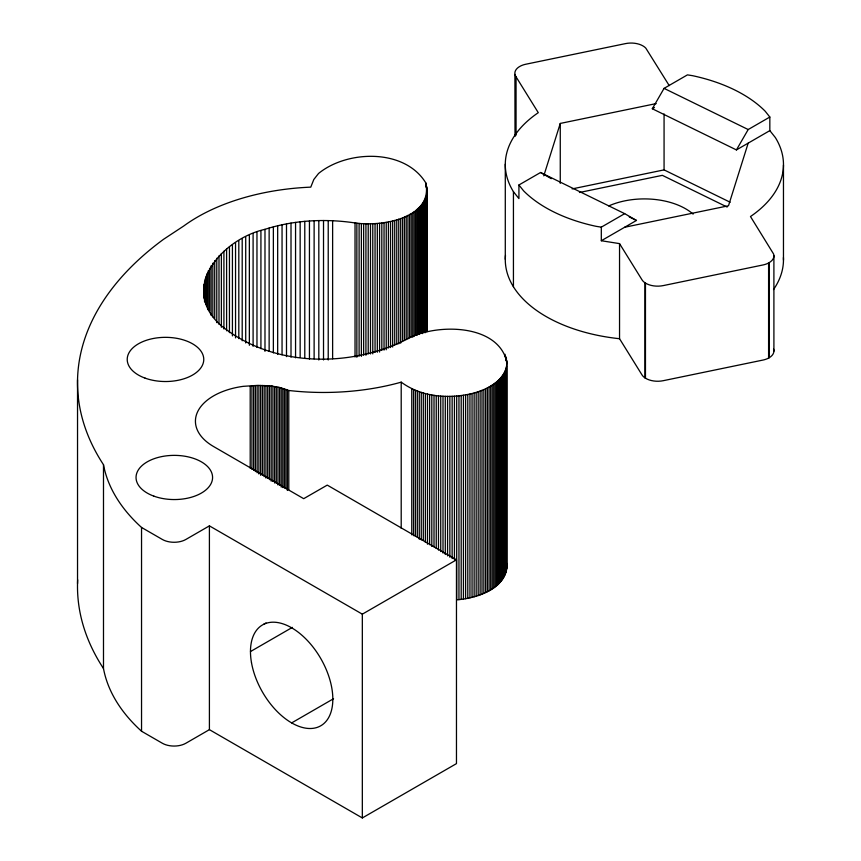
<?xml version="1.0" encoding="UTF-8"?>
<svg xmlns="http://www.w3.org/2000/svg" width="861" height="861" viewBox="0 0 861 861"><rect width="100%" height="100%" fill="white"/><g stroke="black" fill="none" stroke-linecap="round" stroke-linejoin="round"><path stroke-width="1.29" d="M77.533 583.607L77.533 379.83M264.984 351.331L264.984 229.327C293.945 220.061 325.049 218.457 355.033 222.934C380.358 226.809 433.363 218.952 425.775 182.866C404.681 148.361 347.306 149.965 318.538 173.481L313.824 179.475L310.767 187.149L309.551 187.192A178.044 102.793 0 0 0 183.694 226.034L163.558 239.293A401.463 231.781 0 0 0 103.492 464.725L103.492 668.513A252.176 145.584 0 0 0 141.538 731.237L162.342 743.247A16.639 9.611 0 0 0 185.868 743.247L209.406 729.654L362.33 817.95L456.47 763.621L456.47 559.833L327.255 485.109L303.696 498.68L213.474 446.472A62.057 35.828 0 0 1 197.815 411.375A62.057 35.828 0 0 1 243.211 386.341L257.708 385.384L269.439 385.793L279.599 387.482L288.79 390.485A178.044 102.793 0 0 0 398.062 383.027L401.204 382.144C421.868 397.47 449.872 399.289 474.131 393.003C488.704 388.957 506.709 379.303 506.935 362.083C498.207 324.059 438.55 323.628 410.202 337.534C352.472 368.196 273.4 368.024 221.374 325.813C178.13 288.295 222.612 238.798 264.984 229.327M269.138 351.385L269.138 228.047M273.368 352.881L273.368 226.852M277.672 354.474L277.672 225.765M282.053 354.829L282.053 224.775M286.498 356.615L286.498 223.892M291.007 357.175L291.007 223.096M295.56 357.821L295.56 222.418M300.155 357.24L300.155 221.837M304.783 358.111L304.783 221.352M309.443 359.08L309.443 220.986M314.125 358.811L314.125 220.717M318.818 359.995L318.818 220.556M323.521 359.941L323.521 220.502M328.224 359.995L328.224 220.556M332.626 358.8L332.626 220.707M355.033 357.003L355.033 222.934M356.863 357.25L356.863 223.171M359.102 356.153L359.102 223.429M361.372 356.357L361.372 223.623M363.643 355.162L363.643 223.774M365.925 355.249L365.925 223.86M368.207 353.957L368.207 223.903M370.488 353.946L370.488 223.903M372.781 353.882L372.781 223.838M375.052 352.429L375.052 223.731M377.322 352.267L377.322 223.559M379.583 352.052L379.583 223.343M381.821 350.449L381.821 223.085M384.038 350.136L384.038 222.762M386.234 349.76L386.234 222.396M388.408 348.005L388.408 221.987M390.55 347.543L390.55 221.514M392.659 347.026L392.659 221.008M394.725 345.132L394.725 220.448M396.76 344.518L396.76 219.835M398.751 343.873L398.751 219.178M400.688 343.173L400.688 218.49M401.204 528.277L401.204 382.144M402.582 341.085L402.582 217.747M404.422 340.31L404.422 216.961M406.209 339.482L406.209 216.143M407.942 338.621L407.942 215.272M409.61 337.716L409.61 214.367M411.214 336.78L411.214 213.431M411.762 534.875L411.762 388.741M412.753 337.146L412.753 212.452M413.56 535.693L413.56 389.559M414.227 336.134L414.227 211.451M415.411 536.468L415.411 390.334M415.637 335.09L415.637 210.407M416.961 335.36L416.961 209.331M417.316 537.199L417.316 391.066M418.22 334.251L418.22 208.233M419.264 539.234L419.264 391.755M419.404 334.466L419.404 207.103M420.512 333.315L420.512 205.94M421.255 539.879L421.255 392.401M421.535 333.465L421.535 204.767M422.482 333.605L422.482 203.562M423.3 540.482L423.3 393.003M423.343 332.389L423.343 202.335M424.118 332.486L424.118 201.097M424.807 332.561L424.807 199.838M425.377 542.376L425.377 393.552M425.42 332.637L425.42 198.568M425.937 331.345L425.937 197.277M426.367 331.388L426.367 195.985M426.712 331.431L426.712 194.672M426.884 331.571L426.884 186.772M427.078 188.085L427.078 331.539L427.185 189.409M427.486 544.217L427.486 394.058M429.628 544.679L429.628 394.521M431.813 546.423L431.813 394.919M434.009 546.778L434.009 395.285M436.236 548.435L436.236 395.586M438.475 550.028L438.475 395.845M440.735 551.578L440.735 396.049M443.006 553.074L443.006 396.211M445.288 554.516L445.288 396.318M447.569 555.905L447.569 396.361M449.862 557.25L449.862 396.361M452.143 558.541L452.143 396.318M454.425 559.779L454.425 396.211M456.696 396.049L456.696 599.837C477.112 598.298 508.141 588.504 506.666 563.234M458.956 599.633L458.956 395.845M461.195 599.374L461.195 395.586M463.422 599.073L463.422 395.285M465.618 598.707L465.618 394.919M467.792 598.298L467.792 394.521M469.945 597.846L469.945 394.058M472.054 597.34L472.054 393.552M474.131 596.791L474.131 393.003M476.165 596.189L476.165 392.401M478.167 595.543L478.167 391.755M480.115 594.854L480.115 391.066M482.009 594.122L482.009 390.334M483.86 593.347L483.86 389.559M485.658 592.529L485.658 388.741M487.401 591.668L487.401 387.88M489.08 590.775L489.08 386.987M490.695 589.839L490.695 386.051M492.244 588.87L492.244 385.082M493.73 587.869L493.73 384.081M495.15 586.825L495.15 383.037M496.496 585.76L496.496 381.972M497.766 584.662L497.766 380.874M498.96 583.532L498.96 379.755M500.08 582.38L500.08 378.603M501.113 581.207L501.113 377.419M502.071 580.013L502.071 376.225M502.942 578.786L502.942 374.998M503.739 577.548L503.739 373.76M504.449 576.3L504.449 372.512M505.063 575.019L505.063 371.242M505.601 573.738L505.601 369.95M506.042 572.447L506.042 368.659M506.397 571.144L506.397 367.356M506.666 569.831L506.666 366.043M506.849 568.518L506.849 360.77M543.786 175.848L560.263 123.435L656.19 103.589M748.187 143.13L728.503 205.768L624.688 227.239M769.831 130.624L736.424 149.922L652.304 108.755L664.068 88.371L687.444 74.875L692.599 75.693A139.095 80.299 0 0 1 765.181 111.209L769.831 117.042L769.831 130.624L775.32 137.512A139.095 80.299 0 0 1 750.48 216.531L773.544 253.941A16.639 9.611 0 0 1 773.899 255.652L773.91 256.083A16.639 9.611 0 0 1 769.121 262.68L768.593 262.982A16.639 9.611 0 0 1 762.889 264.984L663.271 285.594A16.639 9.611 0 0 1 645.459 283.086L644.964 282.763A16.639 9.611 0 0 1 641.994 279.793L619.543 243.62L601.312 240.736L601.312 227.153L624.688 213.657L636.462 220.448L601.312 240.736M736.424 149.922L748.187 129.537L769.831 117.042M669.212 85.583L645.868 48.227A16.639 9.611 0 0 0 644.706 47.129L644.265 46.774A16.639 9.611 0 0 0 625.484 43.61L525.877 64.22A16.639 9.611 0 0 0 521.314 65.662L520.733 65.931A16.639 9.611 0 0 0 514.964 74.412L515.072 74.842A16.639 9.611 0 0 0 515.588 76.091L538.276 112.673A139.095 80.299 0 0 0 513.436 191.691L518.925 198.579L518.925 184.986L540.568 172.491L624.688 213.657M652.304 108.755L654.446 107.517M456.47 559.833L362.33 614.162L209.406 525.867L185.868 539.46A16.639 9.611 0 0 1 162.342 539.46L141.538 527.449A252.208 145.606 0 0 1 103.492 464.725M263.692 624.29L266.027 622.955M250.465 651.573L292.385 627.378M291.653 722.906L333.541 698.723M505.482 255.491A139.095 80.299 0 0 0 619.543 338.717L641.994 374.89A16.639 9.611 0 0 0 644.964 377.861L645.459 378.183A16.639 9.611 0 0 0 663.271 380.691L762.889 360.081A16.639 9.611 0 0 0 768.593 358.079L769.121 357.778A16.639 9.611 0 0 0 773.91 351.18L773.899 255.652M572.091 188.914L664.068 169.886L730.16 202.238M579.431 192.498L662.357 175.343L727.147 207.049M601.312 227.153L596.156 226.335A139.095 80.299 0 0 1 523.574 190.819L518.925 184.986M664.068 88.371L748.187 129.537M629.251 216.918L636.462 220.448M540.568 172.491L551.266 178.668M773.91 351.18L773.899 350.75A16.639 9.611 0 0 0 773.544 349.039M783.467 165L783.467 260.097M769.121 262.68L769.121 357.778M768.593 262.982L768.593 358.079M664.068 113.943L664.068 169.886M645.459 283.086L645.459 378.183M644.964 282.763L644.964 377.861M619.543 243.62L619.543 338.717M560.263 123.435L560.263 183.371M515.825 76.5L515.825 135.435M515.588 76.091L515.588 135.026M514.964 74.412L515.072 136.447M513.436 191.691L513.436 286.788M506.397 358.144L506.397 360.824M506.042 356.841L506.042 360.856M505.289 164.203L505.289 259.301M505.063 354.258L505.063 356.938M426.227 184.157L426.227 186.837M425.775 182.866L425.775 186.891M362.33 614.162L362.33 817.95M288.79 390.485L288.79 489.705M287.348 389.904L287.348 490.458M285.863 389.344L285.863 488.564M284.345 388.828L284.345 488.036M282.795 388.343L282.795 487.552M281.213 387.891L281.213 487.111M279.599 387.482L279.599 485.356M277.952 387.106L277.952 484.98M276.295 386.772L276.295 483.301M274.605 386.471L274.605 482.999M272.905 481.396L272.905 386.202L271.183 385.986L271.183 481.17M269.439 385.793L269.439 479.642M267.696 385.653L267.696 478.156M265.941 385.545L265.941 478.059M264.176 385.48L264.176 476.65M262.422 385.459L262.422 475.283M260.926 230.694L260.926 348.673M260.657 385.47L260.657 475.304M258.892 385.524L258.892 474.013M257.138 385.62L257.138 472.764M256.965 232.158L256.965 347.457M255.383 385.76L255.383 471.559M253.651 385.932L253.651 470.397M253.102 233.718L253.102 346.337M251.918 386.148L251.918 469.267M250.207 386.395L250.207 468.18M249.356 235.354L249.356 345.293M245.719 237.076L245.719 342.99M242.199 238.884L242.199 340.773M238.809 240.757L238.809 338.631M235.548 242.716L235.548 337.91M232.427 244.75L232.427 335.919M229.446 246.849L229.446 332.658M226.604 249.012L226.604 330.796M223.914 251.24L223.914 328.999M221.374 253.532L221.374 327.266M218.995 255.878L218.995 324.253M216.778 258.268L216.778 322.627M214.723 260.711L214.723 318.366M212.839 263.197L212.839 316.826M211.128 265.726L211.128 315.33M209.589 268.298L209.589 311.198M209.406 525.867L209.406 729.654M208.222 270.892L208.222 309.777M207.027 273.518L207.027 305.698M206.027 276.177L206.027 304.331M205.198 278.846L205.198 301.641M204.552 281.536L204.552 301.824M204.089 284.238L204.089 297.777M203.82 286.95L203.82 297.745M141.538 527.449L141.538 731.237M103.481 668.513A401.42 231.76 0 0 1 77.662 579.787M783.424 257.557A139.095 80.299 0 0 1 773.512 289.554M608.759 205.93A58.236 33.622 0 0 1 693.105 214.109M145.068 378.119A38.271 22.095 0 0 0 203.734 360.296A38.271 22.095 0 0 0 147.672 339.88A38.271 22.095 0 0 0 145.068 378.119M153.893 496.151A38.271 22.095 0 0 0 212.549 478.329A38.271 22.095 0 0 0 156.487 457.912A38.271 22.095 0 0 0 153.893 496.151M251.487 662.658A58.236 33.622 60 0 0 319.603 726.404A58.236 33.622 60 0 0 303.858 636.989A58.236 33.622 60 0 0 251.487 662.658"/></g></svg>
